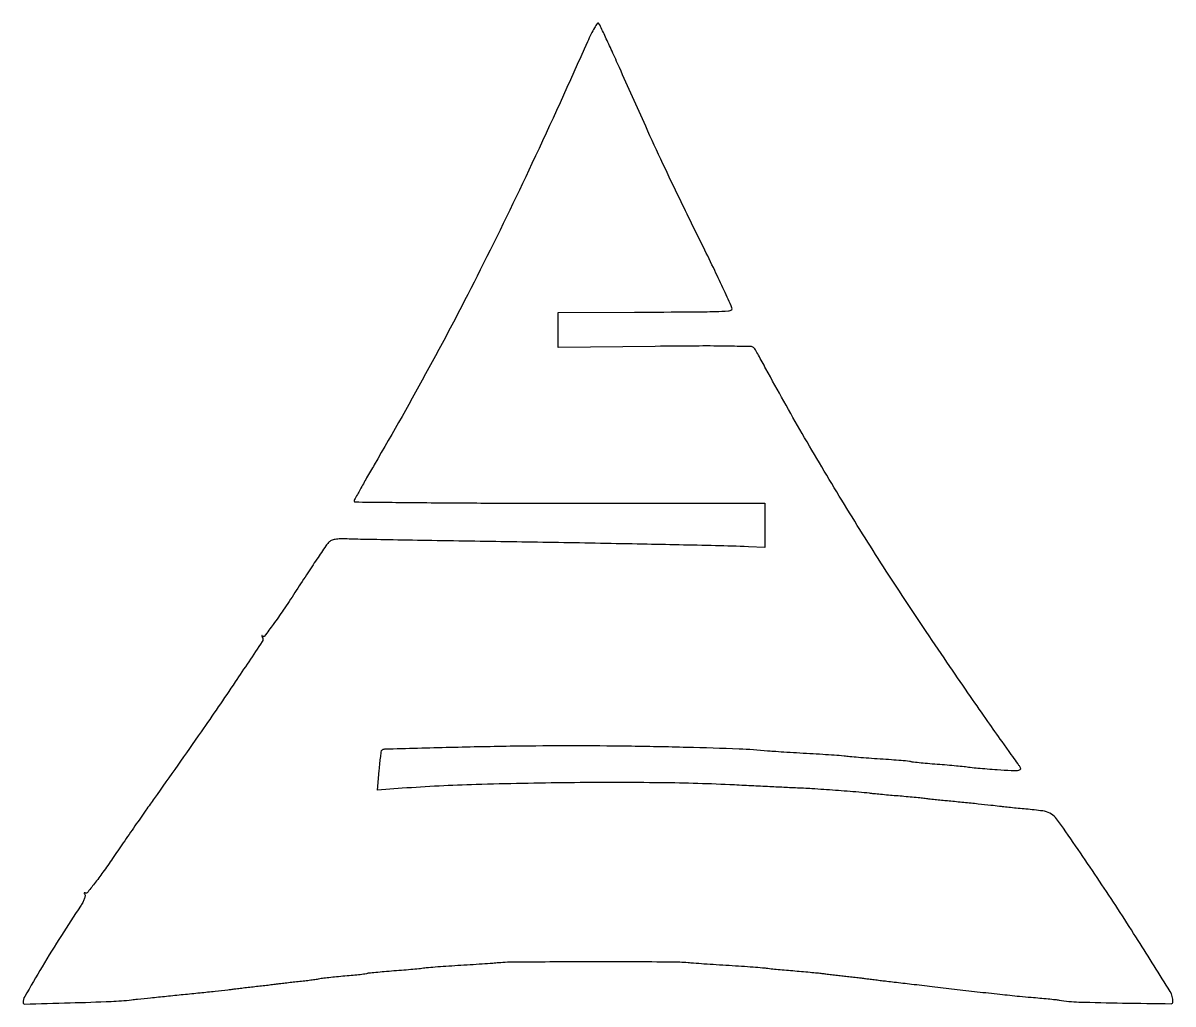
# Model space of a CAD drawing. Extents: x 0 to 434, y 0 to 370.
import ezdxf

# ---------------------------------------------------------------- set-up
doc = ezdxf.new("R2010")
doc.units = 0

msp = doc.modelspace()

# ---------------------------------------------------------------- linework, layer by layer
msp.add_lwpolyline([(213.051338, 363.213166, -0.005003), (192.07857, 317.192953, -0.007281), (172.592469, 277.076814, -0.007866), (153.211664, 240.073223, -0.007758), (132.589134, 203.524601, 0.002431), (129.680248, 198.495222, 0.003795), (127.229308, 194.133186, 0.001134), (125.142039, 190.331113, 0.125603), (125, 189.774601, 0.411174), (125.314961, 189.456351, 0.000098), (147.765625, 189.227539, 0.001562), (172.782582, 189.055662, 0.000937), (202.5, 189), (280, 189), (280, 180.64092), (280, 172.281841), (273.75, 172.5371, 0.004661), (261.377437, 172.926924, 0.000547), (233.79924, 173.508355, 0.000682), (202.140588, 174.097953, 0.000683), (170.5, 174.600824, -0.000394), (154.330516, 174.848444, -0.000527), (139.66831, 175.09999, -0.000363), (127.367591, 175.332932, -0.005546), (123.115524, 175.463736, 0.012624), (119.913315, 175.516892, 0.040356), (117.786979, 175.326469, 0.062877), (116.313098, 174.877684, 0.103174), (115.260674, 174.115524, 0.035774), (114.305318, 172.90189, 0.001233), (110.933634, 167.897594, 0.002304), (106.991158, 161.955848, 0.001606), (102.595106, 155.216711, -0.005227), (98.240267, 148.645251, -0.008823), (94.435793, 143.240479, -0.003144), (91.12794, 138.772365, -0.442326), (90.539631, 138.716711, 0.027529), (90.237864, 138.962512, 0.427795), (90.119698, 138.941013, 0.261861), (90.10857, 138.782608, 0.019095), (90.318128, 138.380355, -0.283318), (90.263526, 136.76099, -0.001209), (80.082174, 121.498441, -0.004636), (67.207572, 102.678834, -0.001928), (49.492918, 77.5, 0.001941), (46.395915, 73.097815, 0.000809), (42.251027, 67.136713, 0.000801), (37.834071, 60.740475, 0.001037), (33.804453, 54.859022, -0.005986), (30.171852, 49.667991, -0.009903), (26.967484, 45.385318, -0.003889), (24.180482, 41.867082, -0.375192), (23.595492, 41.76353, 0.056789), (23.290929, 41.902922, 0.362872), (23.144758, 41.844467, 0.231319), (23.136776, 41.642666, 0.034631), (23.331242, 41.273057, -0.192956), (23.437644, 40.661809, -0.036422), (23.116448, 39.551899, -0.034177), (22.523532, 38.234235, -0.025489), (21.700944, 36.868548, 0.007534), (14.47005, 25.784185, 0.006581), (7.235849, 13.979505, 0.002487), (0.641518, 2.767477, 0.132437), (0, 0.387988, 0.421782), (0.484799, -0.084475, 0.000392), (17.809784, 0.375701, 0.00305), (33.269661, 0.892867, 0.020011), (41, 1.509173, -0.003661), (43.1782, 1.754711, -0.000404), (48.171875, 2.276547, -0.000493), (54.117153, 2.887054, -0.000398), (60.5, 3.530999, 0.000668), (66.810639, 4.171103, 0.000894), (72.534375, 4.769755, 0.000619), (77.334187, 5.286462, 0.009329), (79, 5.499392, -0.005191), (80.346495, 5.682842, -0.00133), (82.528125, 5.951144, -0.001355), (85.019531, 6.243973, -0.001375), (87.5, 6.521797, 0.001233), (89.980469, 6.798908, 0.001215), (92.471875, 7.089602, 0.001193), (94.653553, 7.354814, 0.00466), (96, 7.53451, -0.005387), (97.346497, 7.712217, -0.00138), (99.528125, 7.970151, -0.001406), (102.019531, 8.250641, -0.001427), (104.5, 8.515677, 0.003297), (106.90719, 8.78199, 0.003906), (109.178125, 9.0664, 0.00341), (111.090215, 9.334338, 0.024752), (112, 9.514537, -0.031059), (112.968933, 9.693793, -0.002827), (115.409375, 9.976139, -0.003654), (118.326699, 10.275392, -0.002851), (121.5, 10.559234, 0.002733), (124.602072, 10.835963, 0.004141), (127.296875, 11.113749, 0.001634), (129.602873, 11.378407, 0.097705), (130, 11.506639, -0.101054), (130.403981, 11.634131, -0.00123), (133.14375, 11.914041, -0.003608), (136.322818, 12.207785, -0.002345), (140, 12.503449, 0.001746), (143.754842, 12.800826, 0.002298), (147.177743, 13.099789, 0.001666), (150.044125, 13.373058, 0.022114), (151.094445, 13.523858, -0.026139), (152.181298, 13.67099, -0.001473), (155.570903, 13.940502, -0.002259), (159.609381, 14.231296, -0.001654), (164.094445, 14.518989, 0.00092), (168.754396, 14.811032, 0.000974), (173.324618, 15.114833, 0.000928), (177.260408, 15.391502, 0.004461), (179.5, 15.573209, -0.021848), (186.07721, 15.877216, -0.000575), (215.330759, 15.916664, -0.000553), (244.668548, 15.890001, -0.022877), (251, 15.587365, 0.005328), (253.04268, 15.417737, 0.000879), (256.988691, 15.139327, 0.000966), (261.631899, 14.828938, 0.000853), (266.47214, 14.523061, -0.001468), (271.205426, 14.218097, -0.00193), (275.523148, 13.910427, -0.001402), (279.140061, 13.628455, -0.018482), (280.47214, 13.471123, 0.012909), (281.695332, 13.312814, 0.001771), (284.254316, 13.057744, 0.002033), (287.288371, 12.778617, 0.001718), (290.5, 12.507438, -0.001551), (293.782814, 12.231357, -0.001598), (297.03125, 11.937558, -0.001543), (299.845342, 11.665214, -0.006814), (301.5, 11.477117, 0.001829), (302.994673, 11.292096, 0.000689), (305.0875, 11.043724, 0.000683), (307.365857, 10.77967, 0.000831), (309.5, 10.538874, -0.001111), (311.670345, 10.292765, -0.000832), (314.059375, 10.012451, -0.000841), (316.307505, 9.741038, -0.001928), (318, 9.527189, 0.001373), (319.66038, 9.315524, 0.000658), (321.79375, 9.052364, 0.000652), (324.021605, 8.783471, 0.00093), (326, 8.551035, -0.000435), (328.811768, 8.223514, -0.000046), (335.346875, 7.455909, -0.000057), (343.129308, 6.540162, -0.000046), (351.5, 5.553445, 0.001309), (360.126564, 4.558655, 0.001345), (368.68125, 3.618134, 0.0013), (376.10594, 2.841572, 0.005693), (380.5, 2.444033, -0.002413), (383.746136, 2.171811, -0.002663), (386.884375, 1.87653, -0.002475), (389.56168, 1.596838, -0.013611), (391, 1.399632, 0.033094), (398.466595, 0.670728, 0.003993), (414.995847, 0.287787, 0.000771), (433.282864, 0.038421, 0.41776), (434, 0.746937, 0.139406), (432.892766, 4.641026, 0.002305), (420.829557, 23.939475, 0.006227), (407.196613, 44.94307, 0.005693), (392.63769, 66.243678, 0.017918), (389.595705, 70.272056, 0.103936), (387.53766, 71.939909, 0.085811), (384.817388, 72.78951, 0.010145), (378.5, 73.495108, -0.001366), (375.600001, 73.767556, -0.001329), (372.675, 74.058264, -0.00131), (370.105597, 74.327331, -0.004954), (368.5, 74.51583, 0.004219), (365.309734, 74.895123, 0.001317), (360.518261, 75.411043, 0.001289), (355.043601, 75.971675, 0.001243), (349.5, 76.511018, -0.001656), (347.293877, 76.727495, -0.001138), (344.79375, 76.986938, -0.001147), (342.388258, 77.247681, -0.002337), (340.5, 77.465682, 0.004662), (338.487177, 77.68858, 0.001677), (335.61875, 77.96946, 0.001664), (332.47323, 78.256266, 0.001973), (329.5, 78.505571, -0.001931), (326.600001, 78.748486, -0.001878), (323.675, 79.015947, -0.001851), (321.10575, 79.270214, -0.00699), (319.5, 79.457853, 0.012795), (315.395134, 79.889286, 0.001672), (306.634713, 80.554481, 0.002071), (297.702184, 81.165526, 0.005961), (291.5, 81.489796, -0.001676), (288.548961, 81.618737, -0.000257), (282.68125, 81.897856, -0.000287), (275.758092, 82.234741, -0.000249), (268.5, 82.595735, 0.009981), (240.811318, 83.433097, 0.005047), (205.907162, 83.439282, 0.005048), (170.961344, 82.739865, 0.009844), (143.119883, 81.352371), (133.739766, 80.699574), (134.436561, 88.083132, -0.002599), (134.720159, 90.929971, -0.004121), (134.995825, 93.364922, -0.001064), (135.257853, 95.482668, -0.166556), (135.36196, 95.695294, -0.19207), (136.592672, 96.224183, -0.000294), (161.273566, 96.860477, -0.002628), (185.409719, 97.341586, -0.003669), (207, 97.5, -0.00351), (228.268882, 97.350695, -0.003061), (250.526816, 96.901875, -0.002752), (270.283678, 96.273648, -0.014858), (281, 95.554532, 0.006818), (283.060418, 95.382951, 0.00107), (287.124212, 95.109015, 0.001189), (291.916588, 94.807714, 0.001038), (296.933487, 94.514725, -0.001495), (301.810518, 94.22543, -0.00208), (306.1748, 93.93522, -0.001268), (309.846766, 93.666336, -0.026745), (310.933487, 93.525246, 0.024221), (311.997483, 93.381643, 0.001404), (315.271087, 93.109585, 0.002131), (319.172356, 92.813118, 0.001565), (323.5, 92.516405, -0.002181), (327.752307, 92.219593, -0.003392), (331.415625, 91.922822, -0.001028), (334.588842, 91.637497, -0.109126), (335, 91.50619, 0.105553), (335.405911, 91.373392, 0.001309), (338.14375, 91.089728, 0.0038), (341.322823, 90.793143, 0.002471), (345, 90.496551, -0.001979), (348.770089, 90.196197, -0.002531), (352.239861, 89.888248, -0.001958), (355.145588, 89.604046, -0.021456), (356.30591, 89.435417, 0.022289), (357.468566, 89.268425, 0.002006), (360.398349, 88.991997, 0.002605), (363.897149, 88.694405, 0.002032), (367.701656, 88.406321, 0.004145), (372.954364, 88.07378, 0.033802), (375.359074, 88.104185, 0.139045), (376.321397, 88.462608, 0.388418), (376.450526, 89.109671, 0.016086), (375.86109, 90.016926, 0.001047), (374.062184, 92.588466, 0.001522), (371.902002, 95.642917, 0.001135), (369.500927, 99, -0.00316), (364.159076, 106.533059, -0.001637), (357.575728, 116.008253, -0.001405), (349.827867, 127.305564, -0.000893), (340.867822, 140.5, -0.006058), (324.776995, 164.918772, -0.00578), (309.023784, 190.10321, -0.005854), (294.072011, 215.291393, -0.006702), (280.388994, 239.719393, 0.002569), (278.919919, 242.39371, 0.003371), (277.549522, 244.819649, 0.002473), (276.378047, 246.837991, 0.031832), (275.889742, 247.560263, 0.225481), (274.86792, 248.07819, 0.002203), (266.394992, 248.25763, 0.005392), (255.128218, 248.325064, 0.001768), (238.535023, 248.186742), (202, 247.75296), (202, 254.37648), (202, 261), (230.75, 261.106131, 0.000467), (252.840965, 261.208299, 0.00557), (261.38236, 261.350929, 0.008175), (266.208741, 261.564327, 0.183226), (267.461635, 262.128301, 0.311482), (267.565069, 262.691968, 0.001086), (264.581788, 269.2906, 0.005064), (261.068374, 276.813929, 0.00309), (256.775608, 285.628301, -0.001547), (247.825438, 303.862637, -0.004005), (241.51756, 317.082887, -0.003554), (235.010988, 331.267369, -0.001002), (225.069679, 353.471359, 0.002007), (222.290117, 359.646222, 0.003082), (219.828642, 364.969038, 0.001048), (217.666068, 369.545897, 0.085682), (217.215474, 370.184526, 0.469696), (216.774235, 370.143449, 0.015326), (215.686264, 368.442684, 0.019305), (214.417139, 366.118689, 0.010909)], format="xyb", close=True)

doc.saveas('drawing.dxf')
